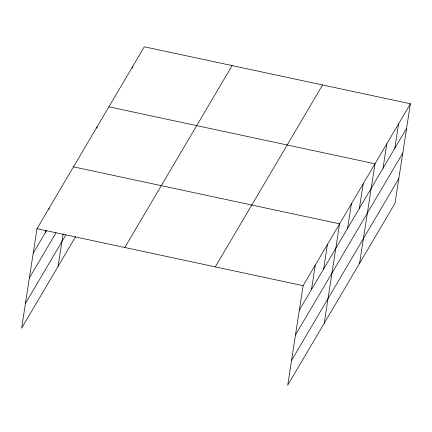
<?xml version="1.0" encoding="UTF-8"?>
<svg xmlns="http://www.w3.org/2000/svg" width="432" height="432" viewBox="0 0 432 432"><rect width="100%" height="100%" fill="white"/><g stroke="black" fill="none" stroke-linecap="round" stroke-linejoin="round"><path stroke-width="0.65" d="M410.4 103.766L303.113 285.682L287.707 385.204L394.994 203.294L410.4 103.766L144.293 46.796L37.006 228.706L21.6 328.234L75.611 236.65M45.371 232.61L45.679 230.618M48.962 209.417L49.167 208.089M58.077 266.382L63.126 233.782M96.881 128.164L97.087 126.835M132.284 68.132L132.489 66.803M311.477 289.58L315.274 265.064M323.638 268.963L327.434 244.447M324.184 323.357L339.59 223.83L73.483 166.855M347.598 228.339L351.394 203.818M359.397 208.327L363.193 183.811M359.591 263.326L374.998 163.798L108.886 106.828M383 168.307L386.797 143.786M394.805 148.295L398.601 123.779M33.21 253.222L46.721 230.315M29.381 277.976L56.063 232.735M25.434 303.48L65.956 234.77M124.821 247.509L232.108 65.594M215.298 266.879L322.585 84.964M299.322 310.198L406.604 128.282M295.488 334.951L402.775 153.036M291.541 360.455L398.822 178.54M37.006 228.706L303.113 285.682"/></g></svg>
